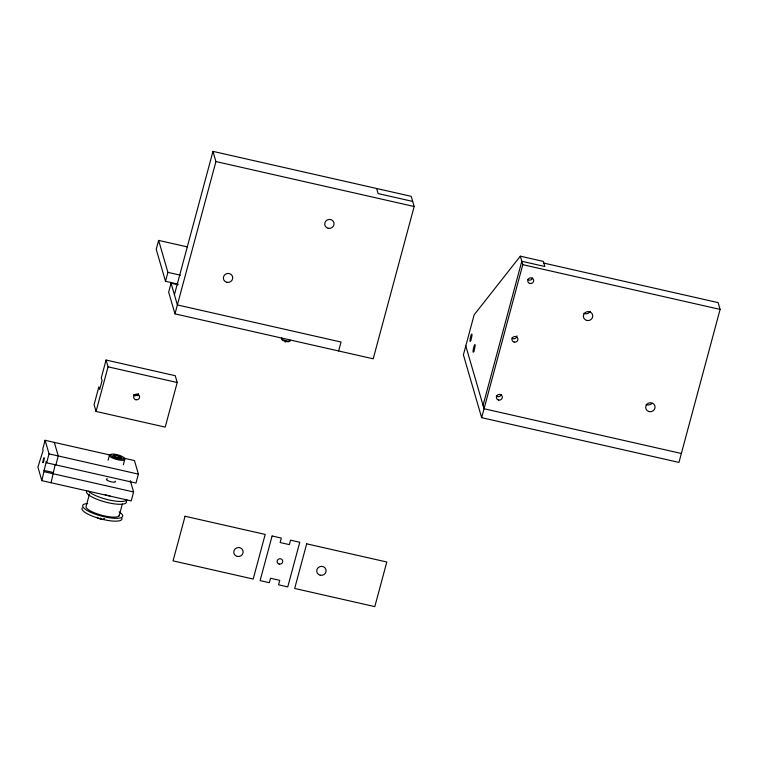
<?xml version="1.0" encoding="UTF-8"?>
<svg xmlns="http://www.w3.org/2000/svg" width="758" height="758" viewBox="0 0 758 758"><rect width="100%" height="100%" fill="white"/><g stroke="black" fill="none" stroke-linecap="round" stroke-linejoin="round"><path stroke-width="1.14" d="M110.412 455.113L45.101 440.303L42.704 449.219L43.092 450.584L37.9 467.07L41.842 480.648L131.191 500.905L133.597 491.98L130.31 480.667M41.842 480.648L46.247 461.442L46.645 462.797L135.995 483.054L138.392 474.129L134.45 460.561L123.004 457.965M46.645 462.797L49.043 453.871L45.101 440.303M51.061 482.742L55.173 464.645M55.865 464.891L58.262 455.965L54.32 442.388M106.082 360.031L101.288 377.882L102.074 380.601L99.677 389.527L98.891 386.807L94.087 404.658L96.058 411.442L165.206 427.124L177.211 382.506L175.24 375.712L106.082 360.031L108.053 366.825L96.058 411.442M89.435 494.112L86.241 506.003A17.273 4.415 15.1 0 0 101.932 515.288A17.273 4.415 15.1 0 0 119.347 514.701M187.434 246.928L158.621 240.4L156.224 249.325L165.509 281.284L178.083 284.127M108.1 460.201L109.446 455.179M114.335 457.14L114.903 455.037L116.846 456.051L119.091 455.984L120.152 457.301L121.498 457.529L120.674 458.268M165.509 281.284L167.906 272.359L158.621 240.4M118.523 458.097L119.091 455.984M177.922 284.771L171.062 283.217L168.664 292.143L174.975 313.859L373.211 358.809L414.162 206.508L411.206 196.331L212.97 151.382L174.416 294.748M123.346 464.758L124.691 459.736M119.148 515.838L122.351 503.947M174.975 313.859L215.926 161.558L212.97 151.382M285.188 342.161L285.662 340.399M338.636 350.963L341.034 342.038L177.372 304.934L171.062 283.217M483.064 405.35L521.798 261.273L544.85 266.503L543.372 261.415L520.32 256.185L474.148 314.816L463.394 354.829L481.652 417.667L678.96 462.408L720.1 309.406L718.129 302.622L543.865 263.111M481.652 417.667L522.783 264.665L520.32 256.185M114.903 455.037L113.113 455.634L113.899 456.733M119.072 458.239L119.887 458.287M412.684 201.42L378.109 193.574L376.631 188.486M215.926 161.558L414.162 206.508M522.783 264.665L720.1 309.406M167.906 272.359L180.489 275.211M681.357 453.483L484.049 408.742L465.791 345.904M108.053 366.825L177.211 382.506M133.465 394.653L138.07 395.695M49.043 453.871L138.392 474.129M43.85 470.367L53.069 472.452M44.239 471.722L133.597 491.98M117.471 458.192L114.174 456.941M516.937 335.832A2.985 2.852 -16.2 0 1 511.868 338.011M532.609 277.93A2.985 2.852 -16.2 0 1 527.634 279.361M590.179 311.434A4.709 4.491 -16.2 0 1 583.793 313.272M501.256 394.53A2.985 2.852 -16.2 0 1 496.282 395.96M651.757 403.521A4.709 4.491 -16.2 0 1 646.1 404.402M289.092 340.92A3.762 0.966 15.1 0 1 285.501 341.356A3.762 0.966 15.1 0 1 282.364 339.148M290.181 340.171A4.709 1.203 15.1 0 1 285.69 340.712A4.709 1.203 15.1 0 1 281.777 337.964M115.159 481.141A4.709 1.203 15.1 0 1 110.081 481.519A4.709 1.203 15.1 0 1 107.39 478.819M119.129 511.906A20.703 5.297 15.1 0 1 115.548 518.33A20.703 5.297 15.1 0 1 88.497 511.233A20.703 5.297 15.1 0 1 87.369 503.558M126.956 499.948A20.703 5.297 15.1 0 1 108.934 499.929A20.703 5.297 15.1 0 1 88.383 491.203M126.434 501.389A20.703 5.297 15.1 0 1 105.561 502.099A20.703 5.297 15.1 0 1 86.744 490.976M121.905 518.254A20.703 5.297 15.1 0 1 101.022 518.965A20.703 5.297 15.1 0 1 82.215 507.841M109.967 495.808A4.936 1.26 15.1 0 1 105.201 494.728M104.358 519.145A3.762 0.966 15.1 0 1 100.606 519.022A3.762 0.966 15.1 0 1 97.138 517.25M123.421 457.841A7.997 2.047 15.1 0 1 122.038 460.324A7.997 2.047 15.1 0 1 111.587 457.576A7.997 2.047 15.1 0 1 111.151 454.62M104.49 518.86A4.709 1.203 15.1 0 1 103.609 518.86M101.392 518.529A4.709 1.203 15.1 0 1 100.208 518.216M138.335 393.554A2.985 2.852 -16.2 0 1 133.977 395.43M42.742 462.352C43.973 464.976 45.148 450.565 42.742 462.352M185.056 516.255L173.061 560.873L253.191 579.046L265.186 534.418L185.056 516.255M272.103 535.991L260.108 580.609L269.327 582.703L270.53 578.24L279.749 580.334L278.546 584.797L287.765 586.881L299.77 542.264L290.541 540.17L289.348 544.632L280.128 542.538L281.322 538.076L272.103 535.991M306.677 543.827L294.682 588.454L374.812 606.618L386.807 562L306.677 543.827M226.869 282.317A4.709 4.491 -16.2 0 0 232.564 276.613A4.709 4.491 -16.2 0 0 224.709 274.832A4.709 4.491 -16.2 0 0 226.869 282.317M328.214 228.291A4.709 4.491 -16.2 0 0 333.908 222.596A4.709 4.491 -16.2 0 0 326.054 220.815A4.709 4.491 -16.2 0 0 328.214 228.291M237.263 556.419A4.709 4.491 -16.2 0 0 242.967 550.725A4.709 4.491 -16.2 0 0 235.103 548.944A4.709 4.491 -16.2 0 0 237.263 556.419M279.228 564.075A2.824 2.7 -16.2 0 0 282.649 560.655A2.824 2.7 -16.2 0 0 277.93 559.584A2.824 2.7 -16.2 0 0 279.228 564.075M320.246 575.237A4.709 4.491 -16.2 0 0 325.949 569.542A4.709 4.491 -16.2 0 0 318.085 567.761A4.709 4.491 -16.2 0 0 320.246 575.237M514.189 342.104A2.985 2.852 -16.2 0 0 517.809 338.485A2.985 2.852 -16.2 0 0 512.825 337.357A2.985 2.852 -16.2 0 0 514.189 342.104M529.965 283.464A2.985 2.852 -16.2 0 0 533.585 279.844A2.985 2.852 -16.2 0 0 528.591 278.707A2.985 2.852 -16.2 0 0 529.965 283.464M586.9 320.482A4.709 4.491 -16.2 0 0 592.595 314.778A4.709 4.491 -16.2 0 0 584.74 312.997A4.709 4.491 -16.2 0 0 586.9 320.482M649.208 411.613A4.709 4.491 -16.2 0 0 654.912 405.909A4.709 4.491 -16.2 0 0 647.048 404.128A4.709 4.491 -16.2 0 0 649.208 411.613M498.612 400.053A2.985 2.852 -16.2 0 0 502.232 396.443A2.985 2.852 -16.2 0 0 497.239 395.306A2.985 2.852 -16.2 0 0 498.612 400.053M473.864 351.219A3.951 0.587 -77.2 0 0 475.067 344.71A3.951 0.587 -77.2 0 0 473.305 349.277A3.951 0.587 -77.2 0 0 473.864 351.219M470.765 340.437A3.818 0.569 -77.2 0 0 471.931 334.155A3.818 0.569 -77.2 0 0 470.225 338.561A3.818 0.569 -77.2 0 0 470.765 340.437M112.904 456.903A7.059 1.81 15.1 0 0 124.028 458.59A7.059 1.81 15.1 0 0 114.979 454.241A7.059 1.81 15.1 0 0 112.904 456.903M114.884 456.913A4.349 1.109 15.1 0 0 121.498 457.728A4.349 1.109 15.1 0 0 115.538 455.094A4.349 1.109 15.1 0 0 114.884 456.913M135.881 399.76A2.985 2.852 -16.2 0 0 139.5 396.15A2.985 2.852 -16.2 0 0 134.517 395.013A2.985 2.852 -16.2 0 0 135.881 399.76"/></g></svg>
